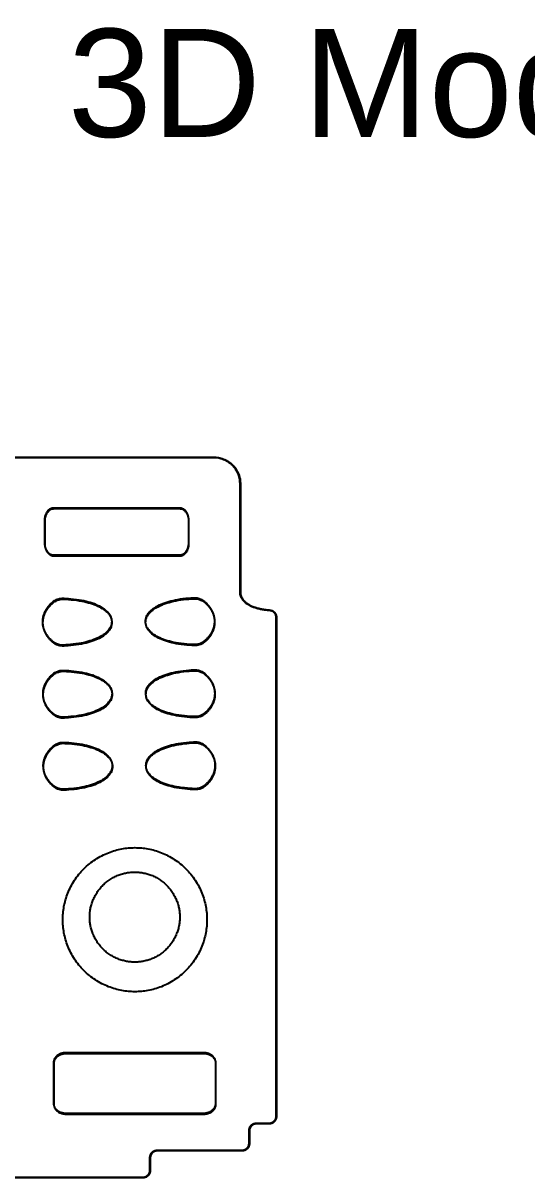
# Model space of a CAD drawing. Header units: inches. Extents: x -39 to 46.7, y -58 to 11.1.
# Drawn here: x 24.75 to 31.74, y -4.95 to 11.08 of the extents above; entities that cross this region are included whole.
import ezdxf

# ---------------------------------------------------------------- set-up
doc = ezdxf.new("R2010")
doc.units = ezdxf.units.IN
doc.header["$MEASUREMENT"] = 0
for name, color, linetype, true_color in [('Default', 18, 'Continuous', 0x000000), ('Layer 01', 1, 'Continuous', 0xff0000), ('Layer 02', 192, 'Continuous', 0x7d26cd), ('Layer 03', 5, 'Continuous', 0x0000ff)]:
    doc.layers.add(name, color=color, linetype=linetype, true_color=true_color)
doc.styles.add('Arial Regular', font='')
doc.styles.get('Arial Regular').set_extended_font_data('Arial')

msp = doc.modelspace()

# ---------------------------------------------------------------- linework, layer by layer
at = {"layer": 'Layer 01'}
for points in [[(14.393, 5.052, 6.998), (20.893, 5.052, 6.998), (27.393, 5.052, 6.998)], [(14.393, 5.052, 6.623), (20.893, 5.052, 6.623), (27.393, 5.052, 6.623)], [(27.393, 5.052, 6.998), (27.393, 5.052, 6.81), (27.393, 5.052, 6.623)], [(27.768, 4.676, 6.998), (27.768, 4.676, 6.81), (27.768, 4.676, 6.623)], [(27.768, 4.676, 6.998), (27.768, 3.927, 6.998), (27.768, 3.177, 6.998)], [(27.768, 4.676, 6.623), (27.768, 3.927, 6.623), (27.768, 3.177, 6.623)], [(26.93, 4.336, 6.998), (26.055, 4.336, 6.998), (25.18, 4.336, 6.998)], [(25.18, 4.336, 6.998), (25.18, 4.336, 6.81), (25.18, 4.336, 6.623)], [(26.93, 4.336, 6.623), (26.055, 4.336, 6.623), (25.18, 4.336, 6.623)], [(26.93, 4.336, 6.998), (26.93, 4.336, 6.81), (26.93, 4.336, 6.623)], [(25.055, 4.173, 6.998), (25.055, 4.173, 6.81), (25.055, 4.173, 6.623)], [(25.055, 4.173, 6.998), (25.055, 4.011, 6.998), (25.055, 3.848, 6.998)], [(25.055, 4.173, 6.623), (25.055, 4.011, 6.623), (25.055, 3.848, 6.623)], [(27.055, 3.848, 6.998), (27.055, 4.011, 6.998), (27.055, 4.173, 6.998)], [(27.055, 4.173, 6.998), (27.055, 4.173, 6.81), (27.055, 4.173, 6.623)], [(27.055, 3.848, 6.623), (27.055, 4.011, 6.623), (27.055, 4.173, 6.623)], [(25.055, 3.848, 6.998), (25.055, 3.848, 6.81), (25.055, 3.848, 6.623)], [(27.055, 3.848, 6.998), (27.055, 3.848, 6.81), (27.055, 3.848, 6.623)], [(25.18, 3.686, 6.998), (25.18, 3.686, 6.81), (25.18, 3.686, 6.623)], [(25.18, 3.686, 6.998), (26.055, 3.686, 6.998), (26.93, 3.686, 6.998)], [(25.18, 3.686, 6.623), (26.055, 3.686, 6.623), (26.93, 3.686, 6.623)], [(26.93, 3.686, 6.998), (26.93, 3.686, 6.81), (26.93, 3.686, 6.623)], [(27.768, 3.177, 6.998), (27.768, 3.177, 6.81), (27.768, 3.177, 6.623)], [(28.175, 2.93, 6.998), (28.175, 2.93, 6.81), (28.175, 2.93, 6.623)], [(28.267, 2.831, 6.998), (28.267, 2.831, 6.81), (28.267, 2.831, 6.623)], [(28.267, 2.831, 6.998), (28.267, -0.634, 6.998), (28.267, -4.098, 6.998)], [(28.267, 2.831, 6.623), (28.267, -0.634, 6.623), (28.267, -4.098, 6.623)], [(25.155, 2.496, 6.998), (25.155, 2.496, 6.81), (25.155, 2.496, 6.623)], [(27.289, 2.504, 6.998), (27.289, 2.504, 6.81), (27.289, 2.504, 6.623)], [(25.159, 1.496, 6.998), (25.159, 1.496, 6.81), (25.159, 1.496, 6.623)], [(27.293, 1.504, 6.998), (27.293, 1.504, 6.81), (27.293, 1.504, 6.623)], [(25.163, 0.496, 6.998), (25.163, 0.496, 6.81), (25.163, 0.496, 6.623)], [(27.296, 0.504, 6.998), (27.296, 0.504, 6.81), (27.296, 0.504, 6.623)], [(26.305, -0.364, 6.998), (26.305, -0.364, 6.81), (26.305, -0.364, 6.623)], [(25.18, -3.358, 6.998), (25.18, -3.358, 6.81), (25.18, -3.358, 6.623)], [(25.18, -3.358, 6.998), (25.18, -3.724, 6.998), (25.18, -3.928, 6.998)], [(25.18, -3.358, 6.623), (25.18, -3.724, 6.623), (25.18, -3.928, 6.623)], [(27.256, -3.224, 6.998), (26.305, -3.224, 6.998), (25.354, -3.224, 6.998)], [(25.354, -3.224, 6.998), (25.354, -3.224, 6.81), (25.354, -3.224, 6.623)], [(27.256, -3.224, 6.623), (26.305, -3.224, 6.623), (25.354, -3.224, 6.623)], [(27.256, -3.224, 6.998), (27.256, -3.224, 6.81), (27.256, -3.224, 6.623)], [(27.43, -3.928, 6.998), (27.43, -3.724, 6.998), (27.43, -3.358, 6.998)], [(27.43, -3.358, 6.998), (27.43, -3.358, 6.81), (27.43, -3.358, 6.623)], [(27.43, -3.928, 6.623), (27.43, -3.724, 6.623), (27.43, -3.358, 6.623)], [(25.18, -3.928, 6.998), (25.18, -3.928, 6.81), (25.18, -3.928, 6.623)], [(27.43, -3.928, 6.998), (27.43, -3.928, 6.81), (27.43, -3.928, 6.623)], [(25.354, -4.062, 6.998), (25.354, -4.062, 6.81), (25.354, -4.062, 6.623)], [(25.354, -4.062, 6.998), (26.305, -4.062, 6.998), (27.256, -4.062, 6.998)], [(25.354, -4.062, 6.623), (26.305, -4.062, 6.623), (27.256, -4.062, 6.623)], [(27.256, -4.062, 6.998), (27.256, -4.062, 6.81), (27.256, -4.062, 6.623)], [(28.267, -4.098, 6.998), (28.267, -4.098, 6.81), (28.267, -4.098, 6.623)], [(27.893, -4.298, 6.998), (27.893, -4.298, 6.81), (27.893, -4.298, 6.623)], [(27.893, -4.298, 6.998), (27.893, -4.385, 6.998), (27.893, -4.473, 6.998)], [(27.893, -4.298, 6.623), (27.893, -4.385, 6.623), (27.893, -4.473, 6.623)], [(27.993, -4.198, 6.998), (27.993, -4.198, 6.81), (27.993, -4.198, 6.623)], [(28.167, -4.198, 6.998), (28.167, -4.198, 6.81), (28.167, -4.198, 6.623)], [(27.893, -4.473, 6.998), (27.893, -4.473, 6.81), (27.893, -4.473, 6.623)], [(27.793, -4.573, 6.998), (27.205, -4.573, 6.998), (26.618, -4.573, 6.998)], [(26.618, -4.573, 6.998), (26.618, -4.573, 6.81), (26.618, -4.573, 6.623)], [(27.793, -4.573, 6.623), (27.205, -4.573, 6.623), (26.618, -4.573, 6.623)], [(27.793, -4.573, 6.998), (27.793, -4.573, 6.81), (27.793, -4.573, 6.623)], [(26.518, -4.673, 6.998), (26.518, -4.673, 6.81), (26.518, -4.673, 6.623)], [(26.518, -4.673, 6.998), (26.518, -4.76, 6.998), (26.518, -4.847, 6.998)], [(26.518, -4.673, 6.623), (26.518, -4.76, 6.623), (26.518, -4.847, 6.623)], [(26.418, -4.947, 6.998), (23.768, -4.948, 6.998), (21.118, -4.948, 6.998)], [(26.418, -4.947, 6.623), (23.768, -4.948, 6.623), (21.118, -4.948, 6.623)], [(26.418, -4.947, 6.998), (26.418, -4.947, 6.81), (26.418, -4.947, 6.623)], [(26.518, -4.847, 6.998), (26.518, -4.847, 6.81), (26.518, -4.847, 6.623)]]:
    msp.add_open_spline(points, degree=2, dxfattribs=at)
for points, weights in [([(27.393, 5.052, 6.998), (27.777, 5.052, 6.998), (27.768, 4.676, 6.998)], [0.888076728076, 0.627965138652, 0.888076604046]), ([(27.393, 5.052, 6.623), (27.777, 5.052, 6.623), (27.768, 4.676, 6.623)], [0.888076728076, 0.627965138652, 0.888076604046]), ([(25.18, 4.336, 6.998), (25.055, 4.336, 6.998), (25.055, 4.173, 6.998)], [1, 0.707106781187, 1]), ([(25.18, 4.336, 6.623), (25.055, 4.336, 6.623), (25.055, 4.173, 6.623)], [1, 0.707106781187, 1]), ([(27.055, 4.173, 6.998), (27.055, 4.336, 6.998), (26.93, 4.336, 6.998)], [1, 0.707106781187, 1]), ([(27.055, 4.173, 6.623), (27.055, 4.336, 6.623), (26.93, 4.336, 6.623)], [1, 0.707106781187, 1]), ([(25.055, 3.848, 6.998), (25.055, 3.686, 6.998), (25.18, 3.686, 6.998)], [1, 0.707106781187, 1]), ([(25.055, 3.848, 6.623), (25.055, 3.686, 6.623), (25.18, 3.686, 6.623)], [1, 0.707106781187, 1]), ([(26.93, 3.686, 6.998), (27.055, 3.686, 6.998), (27.055, 3.848, 6.998)], [1, 0.707106781187, 1]), ([(26.93, 3.686, 6.623), (27.055, 3.686, 6.623), (27.055, 3.848, 6.623)], [1, 0.707106781187, 1]), ([(27.768, 3.177, 6.998), (27.768, 2.961, 6.998), (28.175, 2.93, 6.998)], [0.888076604046, 0.743463127987, 0.855001934798]), ([(27.768, 3.177, 6.623), (27.768, 2.961, 6.623), (28.175, 2.93, 6.623)], [0.888076604046, 0.743463127987, 0.855001934798]), ([(28.175, 2.93, 6.998), (28.267, 2.923, 6.998), (28.267, 2.831, 6.998)], [0.855001934798, 0.626903426067, 0.855001934798]), ([(28.175, 2.93, 6.623), (28.267, 2.923, 6.623), (28.267, 2.831, 6.623)], [0.855001934798, 0.626903426067, 0.855001934798]), ([(25.354, -3.224, 6.998), (25.18, -3.224, 6.998), (25.18, -3.358, 6.998)], [1, 0.707106781187, 1]), ([(25.354, -3.224, 6.623), (25.18, -3.224, 6.623), (25.18, -3.358, 6.623)], [1, 0.707106781187, 1]), ([(27.43, -3.358, 6.998), (27.43, -3.224, 6.998), (27.256, -3.224, 6.998)], [1, 0.707106781187, 1]), ([(27.43, -3.358, 6.623), (27.43, -3.224, 6.623), (27.256, -3.224, 6.623)], [1, 0.707106781187, 1]), ([(25.18, -3.928, 6.998), (25.18, -4.062, 6.998), (25.354, -4.062, 6.998)], [1, 0.707106781187, 1]), ([(25.18, -3.928, 6.623), (25.18, -4.062, 6.623), (25.354, -4.062, 6.623)], [1, 0.707106781187, 1]), ([(27.256, -4.062, 6.998), (27.43, -4.062, 6.998), (27.43, -3.928, 6.998)], [1, 0.707106781187, 1]), ([(27.256, -4.062, 6.623), (27.43, -4.062, 6.623), (27.43, -3.928, 6.623)], [1, 0.707106781187, 1]), ([(28.267, -4.098, 6.998), (28.267, -4.198, 6.998), (28.167, -4.198, 6.998)], [0.855001934798, 0.604577666022, 0.855001934798]), ([(28.267, -4.098, 6.623), (28.267, -4.198, 6.623), (28.167, -4.198, 6.623)], [0.855001934798, 0.604577666022, 0.855001934798]), ([(28.167, -4.198, 6.998), (28.08, -4.198, 6.998), (27.993, -4.198, 6.998)], [0.855001881588, 0.855001881588, 1]), ([(28.167, -4.198, 6.623), (28.08, -4.198, 6.623), (27.993, -4.198, 6.623)], [0.855001881588, 0.855001881588, 1]), ([(26.618, -4.573, 6.998), (26.518, -4.573, 6.998), (26.518, -4.673, 6.998)], [1, 0.707106781186, 1]), ([(26.618, -4.573, 6.623), (26.518, -4.573, 6.623), (26.518, -4.673, 6.623)], [1, 0.707106781186, 1]), ([(26.518, -4.847, 6.998), (26.518, -4.947, 6.998), (26.418, -4.947, 6.998)], [1, 0.707155997279, 1]), ([(26.518, -4.847, 6.623), (26.518, -4.947, 6.623), (26.418, -4.947, 6.623)], [1, 0.707155997279, 1])]:
    msp.add_rational_spline(points, weights, degree=2, dxfattribs=at)
for points, weights, degree, knots in [([(25.155, 2.496, 6.998), (25.2, 2.453, 6.998), (25.253, 2.432, 6.998), (25.309, 2.434, 6.998), (26.214, 2.465, 6.998), (26.213, 3.057, 6.998), (25.308, 3.084, 6.998), (25.253, 3.085, 6.998), (25.201, 3.064, 6.998), (25.157, 3.022, 6.998), (24.983, 2.859, 6.998), (24.982, 2.66, 6.998), (25.155, 2.496, 6.998)], [0.938091223036, 0.904872723506, 0.904872723506, 0.938091223036, 0.938091223036, 0.938091223036, 0.938091223036, 0.905702328724, 0.905702328724, 0.938091223036, 0.826246476022, 0.825380864679, 0.935494389006], 3, [100.972809, 100.972809, 100.972809, 100.972809, 101.136505, 101.136505, 101.136505, 101.987884, 101.987884, 101.987884, 102.149505, 102.149505, 102.149505, 102.568189, 102.568189, 102.568189, 102.568189]), ([(25.155, 2.496, 6.623), (25.2, 2.453, 6.623), (25.253, 2.432, 6.623), (25.309, 2.434, 6.623), (26.214, 2.465, 6.623), (26.213, 3.057, 6.623), (25.308, 3.084, 6.623), (25.253, 3.085, 6.623), (25.201, 3.064, 6.623), (25.157, 3.022, 6.623), (24.983, 2.859, 6.623), (24.982, 2.66, 6.623), (25.155, 2.496, 6.623)], [0.938091223036, 0.904872723506, 0.904872723506, 0.938091223036, 0.938091223036, 0.938091223036, 0.938091223036, 0.905702328724, 0.905702328724, 0.938091223036, 0.826246476022, 0.825380864679, 0.935494389006], 3, [100.972809, 100.972809, 100.972809, 100.972809, 101.136505, 101.136505, 101.136505, 101.987884, 101.987884, 101.987884, 102.149505, 102.149505, 102.149505, 102.568189, 102.568189, 102.568189, 102.568189]), ([(27.289, 2.504, 6.998), (27.46, 2.669, 6.998), (27.458, 2.868, 6.998), (27.283, 3.031, 6.998), (27.238, 3.072, 6.998), (27.186, 3.093, 6.998), (27.131, 3.091, 6.998), (26.227, 3.057, 6.998), (26.23, 2.465, 6.998), (27.135, 2.441, 6.998), (27.191, 2.44, 6.998), (27.244, 2.461, 6.998), (27.289, 2.504, 6.998)], [0.935494389006, 0.825380864679, 0.826246476022, 0.938091223036, 0.905702328724, 0.905702328724, 0.938091223036, 0.938091223036, 0.938091223036, 0.938091223036, 0.904872723506, 0.904872723506, 0.938091223036], 3, [99.377428, 99.377428, 99.377428, 99.377428, 99.796113, 99.796113, 99.796113, 99.957734, 99.957734, 99.957734, 100.809112, 100.809112, 100.809112, 100.972809, 100.972809, 100.972809, 100.972809]), ([(27.289, 2.504, 6.623), (27.46, 2.669, 6.623), (27.458, 2.868, 6.623), (27.283, 3.031, 6.623), (27.238, 3.072, 6.623), (27.186, 3.093, 6.623), (27.131, 3.091, 6.623), (26.227, 3.057, 6.623), (26.23, 2.465, 6.623), (27.135, 2.441, 6.623), (27.191, 2.44, 6.623), (27.244, 2.461, 6.623), (27.289, 2.504, 6.623)], [0.935494389006, 0.825380864679, 0.826246476022, 0.938091223036, 0.905702328724, 0.905702328724, 0.938091223036, 0.938091223036, 0.938091223036, 0.938091223036, 0.904872723506, 0.904872723506, 0.938091223036], 3, [99.377428, 99.377428, 99.377428, 99.377428, 99.796113, 99.796113, 99.796113, 99.957734, 99.957734, 99.957734, 100.809112, 100.809112, 100.809112, 100.972809, 100.972809, 100.972809, 100.972809]), ([(25.159, 1.496, 6.998), (25.204, 1.453, 6.998), (25.257, 1.432, 6.998), (25.313, 1.434, 6.998), (26.218, 1.465, 6.998), (26.217, 2.057, 6.998), (25.312, 2.084, 6.998), (25.257, 2.085, 6.998), (25.205, 2.064, 6.998), (25.16, 2.022, 6.998), (24.987, 1.859, 6.998), (24.986, 1.66, 6.998), (25.159, 1.496, 6.998)], [0.938091223036, 0.904872723506, 0.904872723506, 0.938091223036, 0.938091223036, 0.938091223036, 0.938091223036, 0.905702328724, 0.905702328724, 0.938091223036, 0.826246476022, 0.825380864679, 0.935494389006], 3, [97.782048, 97.782048, 97.782048, 97.782048, 97.945745, 97.945745, 97.945745, 98.797123, 98.797123, 98.797123, 98.958744, 98.958744, 98.958744, 99.377428, 99.377428, 99.377428, 99.377428]), ([(25.159, 1.496, 6.623), (25.204, 1.453, 6.623), (25.257, 1.432, 6.623), (25.313, 1.434, 6.623), (26.218, 1.465, 6.623), (26.217, 2.057, 6.623), (25.312, 2.084, 6.623), (25.257, 2.085, 6.623), (25.205, 2.064, 6.623), (25.16, 2.022, 6.623), (24.987, 1.859, 6.623), (24.986, 1.66, 6.623), (25.159, 1.496, 6.623)], [0.938091223036, 0.904872723506, 0.904872723506, 0.938091223036, 0.938091223036, 0.938091223036, 0.938091223036, 0.905702328724, 0.905702328724, 0.938091223036, 0.826246476022, 0.825380864679, 0.935494389006], 3, [97.782048, 97.782048, 97.782048, 97.782048, 97.945745, 97.945745, 97.945745, 98.797123, 98.797123, 98.797123, 98.958744, 98.958744, 98.958744, 99.377428, 99.377428, 99.377428, 99.377428]), ([(27.293, 1.504, 6.998), (27.464, 1.669, 6.998), (27.462, 1.868, 6.998), (27.287, 2.031, 6.998), (27.242, 2.072, 6.998), (27.19, 2.093, 6.998), (27.135, 2.091, 6.998), (26.231, 2.057, 6.998), (26.233, 1.465, 6.998), (27.139, 1.441, 6.998), (27.195, 1.44, 6.998), (27.248, 1.461, 6.998), (27.293, 1.504, 6.998)], [0.935494389006, 0.825380864679, 0.826246476022, 0.938091223036, 0.905702328724, 0.905702328724, 0.938091223036, 0.938091223036, 0.938091223036, 0.938091223036, 0.904872723506, 0.904872723506, 0.938091223036], 3, [96.186668, 96.186668, 96.186668, 96.186668, 96.605352, 96.605352, 96.605352, 96.766973, 96.766973, 96.766973, 97.618351, 97.618351, 97.618351, 97.782048, 97.782048, 97.782048, 97.782048]), ([(27.293, 1.504, 6.623), (27.464, 1.669, 6.623), (27.462, 1.868, 6.623), (27.287, 2.031, 6.623), (27.242, 2.072, 6.623), (27.19, 2.093, 6.623), (27.135, 2.091, 6.623), (26.231, 2.057, 6.623), (26.233, 1.465, 6.623), (27.139, 1.441, 6.623), (27.195, 1.44, 6.623), (27.248, 1.461, 6.623), (27.293, 1.504, 6.623)], [0.935494389006, 0.825380864679, 0.826246476022, 0.938091223036, 0.905702328724, 0.905702328724, 0.938091223036, 0.938091223036, 0.938091223036, 0.938091223036, 0.904872723506, 0.904872723506, 0.938091223036], 3, [96.186668, 96.186668, 96.186668, 96.186668, 96.605352, 96.605352, 96.605352, 96.766973, 96.766973, 96.766973, 97.618351, 97.618351, 97.618351, 97.782048, 97.782048, 97.782048, 97.782048]), ([(25.163, 0.496, 6.998), (25.208, 0.453, 6.998), (25.261, 0.432, 6.998), (25.317, 0.434, 6.998), (26.222, 0.465, 6.998), (26.22, 1.057, 6.998), (25.316, 1.084, 6.998), (25.261, 1.085, 6.998), (25.209, 1.064, 6.998), (25.164, 1.022, 6.998), (24.991, 0.859, 6.998), (24.99, 0.66, 6.998), (25.163, 0.496, 6.998)], [0.938091223036, 0.904872723506, 0.904872723506, 0.938091223036, 0.938091223036, 0.938091223036, 0.938091223036, 0.905702328724, 0.905702328724, 0.938091223036, 0.826246476022, 0.825380864679, 0.935494389006], 3, [94.591287, 94.591287, 94.591287, 94.591287, 94.754984, 94.754984, 94.754984, 95.606362, 95.606362, 95.606362, 95.767983, 95.767983, 95.767983, 96.186668, 96.186668, 96.186668, 96.186668]), ([(25.163, 0.496, 6.623), (25.208, 0.453, 6.623), (25.261, 0.432, 6.623), (25.317, 0.434, 6.623), (26.222, 0.465, 6.623), (26.22, 1.057, 6.623), (25.316, 1.084, 6.623), (25.261, 1.085, 6.623), (25.209, 1.064, 6.623), (25.164, 1.022, 6.623), (24.991, 0.859, 6.623), (24.99, 0.66, 6.623), (25.163, 0.496, 6.623)], [0.938091223036, 0.904872723506, 0.904872723506, 0.938091223036, 0.938091223036, 0.938091223036, 0.938091223036, 0.905702328724, 0.905702328724, 0.938091223036, 0.826246476022, 0.825380864679, 0.935494389006], 3, [94.591287, 94.591287, 94.591287, 94.591287, 94.754984, 94.754984, 94.754984, 95.606362, 95.606362, 95.606362, 95.767983, 95.767983, 95.767983, 96.186668, 96.186668, 96.186668, 96.186668]), ([(27.296, 0.504, 6.998), (27.468, 0.669, 6.998), (27.466, 0.868, 6.998), (27.291, 1.031, 6.998), (27.246, 1.072, 6.998), (27.194, 1.093, 6.998), (27.139, 1.091, 6.998), (26.234, 1.057, 6.998), (26.237, 0.465, 6.998), (27.143, 0.441, 6.998), (27.199, 0.44, 6.998), (27.252, 0.461, 6.998), (27.296, 0.504, 6.998)], [0.935494389006, 0.825380864679, 0.826246476022, 0.938091223036, 0.905702328724, 0.905702328724, 0.938091223036, 0.938091223036, 0.938091223036, 0.938091223036, 0.904872723506, 0.904872723506, 0.938091223036], 3, [92.995907, 92.995907, 92.995907, 92.995907, 93.414591, 93.414591, 93.414591, 93.576213, 93.576213, 93.576213, 94.427591, 94.427591, 94.427591, 94.591287, 94.591287, 94.591287, 94.591287]), ([(27.296, 0.504, 6.623), (27.468, 0.669, 6.623), (27.466, 0.868, 6.623), (27.291, 1.031, 6.623), (27.246, 1.072, 6.623), (27.194, 1.093, 6.623), (27.139, 1.091, 6.623), (26.234, 1.057, 6.623), (26.237, 0.465, 6.623), (27.143, 0.441, 6.623), (27.199, 0.44, 6.623), (27.252, 0.461, 6.623), (27.296, 0.504, 6.623)], [0.935494389006, 0.825380864679, 0.826246476022, 0.938091223036, 0.905702328724, 0.905702328724, 0.938091223036, 0.938091223036, 0.938091223036, 0.938091223036, 0.904872723506, 0.904872723506, 0.938091223036], 3, [92.995907, 92.995907, 92.995907, 92.995907, 93.414591, 93.414591, 93.414591, 93.576213, 93.576213, 93.576213, 94.427591, 94.427591, 94.427591, 94.591287, 94.591287, 94.591287, 94.591287]), ([(26.305, -0.364, 6.998), (25.305, -0.364, 6.998), (25.305, -1.364, 6.998), (25.305, -2.364, 6.998), (26.305, -2.364, 6.998), (27.305, -2.364, 6.998), (27.305, -1.364, 6.998), (27.305, -0.364, 6.998), (26.305, -0.364, 6.998)], [1, 0.707106781187, 1, 0.707106781187, 1, 0.707106781187, 1, 0.707106781187, 1], 2, [150.446994, 150.446994, 150.446994, 152.803189, 152.803189, 155.159383, 155.159383, 157.515578, 157.515578, 159.871772, 159.871772, 159.871772]), ([(26.305, -0.364, 6.623), (25.305, -0.364, 6.623), (25.305, -1.364, 6.623), (25.305, -2.364, 6.623), (26.305, -2.364, 6.623), (27.305, -2.364, 6.623), (27.305, -1.364, 6.623), (27.305, -0.364, 6.623), (26.305, -0.364, 6.623)], [1, 0.707106781187, 1, 0.707106781187, 1, 0.707106781187, 1, 0.707106781187, 1], 2, [150.446994, 150.446994, 150.446994, 152.803189, 152.803189, 155.159383, 155.159383, 157.515578, 157.515578, 159.871772, 159.871772, 159.871772]), ([(27.993, -4.198, 6.998), (27.951, -4.198, 6.998), (27.922, -4.227, 6.998), (27.893, -4.257, 6.998), (27.893, -4.298, 6.998)], [1, 0.923735052355, 1, 0.923735052355, 1], 2, [46.7499257, 46.7499257, 46.7499257, 46.828541, 46.828541, 46.9071563, 46.9071563, 46.9071563]), ([(27.993, -4.198, 6.623), (27.951, -4.198, 6.623), (27.922, -4.227, 6.623), (27.893, -4.257, 6.623), (27.893, -4.298, 6.623)], [1, 0.923735052355, 1, 0.923735052355, 1], 2, [46.7499257, 46.7499257, 46.7499257, 46.828541, 46.828541, 46.9071563, 46.9071563, 46.9071563]), ([(27.893, -4.473, 6.998), (27.893, -4.514, 6.998), (27.864, -4.544, 6.998), (27.834, -4.573, 6.998), (27.793, -4.573, 6.998)], [1, 0.923735052355, 1, 0.923735052355, 1], 2, [47.0236217, 47.0236217, 47.0236217, 47.102237, 47.102237, 47.1808523, 47.1808523, 47.1808523]), ([(27.893, -4.473, 6.623), (27.893, -4.514, 6.623), (27.864, -4.544, 6.623), (27.834, -4.573, 6.623), (27.793, -4.573, 6.623)], [1, 0.923735052355, 1, 0.923735052355, 1], 2, [47.0236217, 47.0236217, 47.0236217, 47.102237, 47.102237, 47.1808523, 47.1808523, 47.1808523])]:
    msp.add_rational_spline(points, weights, degree=degree, knots=knots, dxfattribs=at)
at = {"layer": 'Layer 02'}
for points in [[(14.384, 5.056, 3.744), (20.884, 5.056, 3.744), (27.384, 5.056, 3.744)], [(14.384, 5.056, 3.369), (20.884, 5.056, 3.369), (27.384, 5.056, 3.369)], [(27.384, 5.056, 3.744), (27.384, 5.056, 3.556), (27.384, 5.056, 3.369)], [(27.759, 4.68, 3.744), (27.759, 4.68, 3.556), (27.759, 4.68, 3.369)], [(27.759, 4.68, 3.744), (27.759, 3.931, 3.744), (27.759, 3.181, 3.744)], [(27.759, 4.68, 3.369), (27.759, 3.931, 3.369), (27.759, 3.181, 3.369)], [(26.927, 4.349, 3.744), (26.052, 4.349, 3.744), (25.177, 4.349, 3.744)], [(25.177, 4.349, 3.744), (25.177, 4.349, 3.556), (25.177, 4.349, 3.369)], [(26.927, 4.349, 3.369), (26.052, 4.349, 3.369), (25.177, 4.349, 3.369)], [(26.927, 4.349, 3.744), (26.927, 4.349, 3.556), (26.927, 4.349, 3.369)], [(25.052, 4.186, 3.744), (25.052, 4.186, 3.556), (25.052, 4.186, 3.369)], [(25.052, 4.186, 3.744), (25.052, 4.024, 3.744), (25.052, 3.861, 3.744)], [(25.052, 4.186, 3.369), (25.052, 4.024, 3.369), (25.052, 3.861, 3.369)], [(27.052, 3.861, 3.744), (27.052, 4.024, 3.744), (27.052, 4.186, 3.744)], [(27.052, 4.186, 3.744), (27.052, 4.186, 3.556), (27.052, 4.186, 3.369)], [(27.052, 3.861, 3.369), (27.052, 4.024, 3.369), (27.052, 4.186, 3.369)], [(25.052, 3.861, 3.744), (25.052, 3.861, 3.556), (25.052, 3.861, 3.369)], [(27.052, 3.861, 3.744), (27.052, 3.861, 3.556), (27.052, 3.861, 3.369)], [(25.177, 3.699, 3.744), (25.177, 3.699, 3.556), (25.177, 3.699, 3.369)], [(25.177, 3.699, 3.744), (26.052, 3.699, 3.744), (26.927, 3.699, 3.744)], [(25.177, 3.699, 3.369), (26.052, 3.699, 3.369), (26.927, 3.699, 3.369)], [(26.927, 3.699, 3.744), (26.927, 3.699, 3.556), (26.927, 3.699, 3.369)], [(27.759, 3.181, 3.744), (27.759, 3.181, 3.556), (27.759, 3.181, 3.369)], [(28.166, 2.935, 3.744), (28.166, 2.935, 3.556), (28.166, 2.935, 3.369)], [(28.259, 2.835, 3.744), (28.259, 2.835, 3.556), (28.259, 2.835, 3.369)], [(28.259, 2.835, 3.744), (28.259, -0.629, 3.744), (28.259, -4.094, 3.744)], [(28.259, 2.835, 3.369), (28.259, -0.629, 3.369), (28.259, -4.094, 3.369)], [(25.152, 2.509, 3.744), (25.152, 2.509, 3.556), (25.152, 2.509, 3.369)], [(27.285, 2.517, 3.744), (27.285, 2.517, 3.556), (27.285, 2.517, 3.369)], [(25.156, 1.509, 3.744), (25.156, 1.509, 3.556), (25.156, 1.509, 3.369)], [(27.289, 1.517, 3.744), (27.289, 1.517, 3.556), (27.289, 1.517, 3.369)], [(25.16, 0.509, 3.744), (25.16, 0.509, 3.556), (25.16, 0.509, 3.369)], [(27.293, 0.517, 3.744), (27.293, 0.517, 3.556), (27.293, 0.517, 3.369)], [(26.303, -0.703, 3.744), (26.303, -0.703, 3.556), (26.303, -0.703, 3.369)], [(25.177, -3.345, 3.744), (25.177, -3.345, 3.556), (25.177, -3.345, 3.369)], [(25.177, -3.345, 3.744), (25.177, -3.711, 3.744), (25.177, -3.915, 3.744)], [(25.177, -3.345, 3.369), (25.177, -3.711, 3.369), (25.177, -3.915, 3.369)], [(27.253, -3.211, 3.744), (26.302, -3.211, 3.744), (25.351, -3.211, 3.744)], [(25.351, -3.211, 3.744), (25.351, -3.211, 3.556), (25.351, -3.211, 3.369)], [(27.253, -3.211, 3.369), (26.302, -3.211, 3.369), (25.351, -3.211, 3.369)], [(27.253, -3.211, 3.744), (27.253, -3.211, 3.556), (27.253, -3.211, 3.369)], [(27.427, -3.915, 3.744), (27.427, -3.711, 3.744), (27.427, -3.345, 3.744)], [(27.427, -3.345, 3.744), (27.427, -3.345, 3.556), (27.427, -3.345, 3.369)], [(27.427, -3.915, 3.369), (27.427, -3.711, 3.369), (27.427, -3.345, 3.369)], [(25.177, -3.915, 3.744), (25.177, -3.915, 3.556), (25.177, -3.915, 3.369)], [(27.427, -3.915, 3.744), (27.427, -3.915, 3.556), (27.427, -3.915, 3.369)], [(25.351, -4.049, 3.744), (25.351, -4.049, 3.556), (25.351, -4.049, 3.369)], [(25.351, -4.049, 3.744), (26.302, -4.049, 3.744), (27.253, -4.049, 3.744)], [(25.351, -4.049, 3.369), (26.302, -4.049, 3.369), (27.253, -4.049, 3.369)], [(27.253, -4.049, 3.744), (27.253, -4.049, 3.556), (27.253, -4.049, 3.369)], [(28.259, -4.094, 3.744), (28.259, -4.094, 3.556), (28.259, -4.094, 3.369)], [(27.884, -4.294, 3.744), (27.884, -4.294, 3.556), (27.884, -4.294, 3.369)], [(27.884, -4.294, 3.744), (27.884, -4.381, 3.744), (27.884, -4.468, 3.744)], [(27.884, -4.294, 3.369), (27.884, -4.381, 3.369), (27.884, -4.468, 3.369)], [(27.984, -4.194, 3.744), (27.984, -4.194, 3.556), (27.984, -4.194, 3.369)], [(28.159, -4.194, 3.744), (28.159, -4.194, 3.556), (28.159, -4.194, 3.369)], [(27.884, -4.468, 3.744), (27.884, -4.468, 3.556), (27.884, -4.468, 3.369)], [(27.784, -4.569, 3.744), (27.197, -4.569, 3.744), (26.609, -4.569, 3.744)], [(26.609, -4.569, 3.744), (26.609, -4.569, 3.556), (26.609, -4.569, 3.369)], [(27.784, -4.569, 3.369), (27.197, -4.569, 3.369), (26.609, -4.569, 3.369)], [(27.784, -4.569, 3.744), (27.784, -4.569, 3.556), (27.784, -4.569, 3.369)], [(26.509, -4.669, 3.744), (26.509, -4.669, 3.556), (26.509, -4.669, 3.369)], [(26.509, -4.669, 3.744), (26.509, -4.756, 3.744), (26.509, -4.843, 3.744)], [(26.509, -4.669, 3.369), (26.509, -4.756, 3.369), (26.509, -4.843, 3.369)], [(26.409, -4.943, 3.744), (23.759, -4.943, 3.744), (21.109, -4.944, 3.744)], [(26.409, -4.943, 3.369), (23.759, -4.943, 3.369), (21.109, -4.944, 3.369)], [(26.409, -4.943, 3.744), (26.409, -4.943, 3.556), (26.409, -4.943, 3.369)], [(26.509, -4.843, 3.744), (26.509, -4.843, 3.556), (26.509, -4.843, 3.369)]]:
    msp.add_open_spline(points, degree=2, dxfattribs=at)
for points, weights in [([(27.384, 5.056, 3.744), (27.768, 5.056, 3.744), (27.759, 4.68, 3.744)], [0.888076672808, 0.627965099572, 0.888076548777]), ([(27.384, 5.056, 3.369), (27.768, 5.056, 3.369), (27.759, 4.68, 3.369)], [0.888076672808, 0.627965099572, 0.888076548777]), ([(25.177, 4.349, 3.744), (25.052, 4.349, 3.744), (25.052, 4.186, 3.744)], [1, 0.707106781187, 1]), ([(25.177, 4.349, 3.369), (25.052, 4.349, 3.369), (25.052, 4.186, 3.369)], [1, 0.707106781187, 1]), ([(27.052, 4.186, 3.744), (27.052, 4.349, 3.744), (26.927, 4.349, 3.744)], [1, 0.707106781187, 1]), ([(27.052, 4.186, 3.369), (27.052, 4.349, 3.369), (26.927, 4.349, 3.369)], [1, 0.707106781187, 1]), ([(25.052, 3.861, 3.744), (25.052, 3.699, 3.744), (25.177, 3.699, 3.744)], [1, 0.707106781187, 1]), ([(25.052, 3.861, 3.369), (25.052, 3.699, 3.369), (25.177, 3.699, 3.369)], [1, 0.707106781187, 1]), ([(26.927, 3.699, 3.744), (27.052, 3.699, 3.744), (27.052, 3.861, 3.744)], [1, 0.707106781187, 1]), ([(26.927, 3.699, 3.369), (27.052, 3.699, 3.369), (27.052, 3.861, 3.369)], [1, 0.707106781187, 1]), ([(27.759, 3.181, 3.744), (27.759, 2.965, 3.744), (28.166, 2.935, 3.744)], [0.888076548777, 0.743463081718, 0.855001881588]), ([(27.759, 3.181, 3.369), (27.759, 2.965, 3.369), (28.166, 2.935, 3.369)], [0.888076548777, 0.743463081718, 0.855001881588]), ([(28.166, 2.935, 3.744), (28.259, 2.928, 3.744), (28.259, 2.835, 3.744)], [0.855001881588, 0.626903387053, 0.855001881588]), ([(28.166, 2.935, 3.369), (28.259, 2.928, 3.369), (28.259, 2.835, 3.369)], [0.855001881588, 0.626903387053, 0.855001881588]), ([(25.351, -3.211, 3.744), (25.177, -3.211, 3.744), (25.177, -3.345, 3.744)], [1, 0.707106781187, 1]), ([(25.351, -3.211, 3.369), (25.177, -3.211, 3.369), (25.177, -3.345, 3.369)], [1, 0.707106781187, 1]), ([(27.427, -3.345, 3.744), (27.427, -3.211, 3.744), (27.253, -3.211, 3.744)], [1, 0.707106781187, 1]), ([(27.427, -3.345, 3.369), (27.427, -3.211, 3.369), (27.253, -3.211, 3.369)], [1, 0.707106781187, 1]), ([(25.177, -3.915, 3.744), (25.177, -4.049, 3.744), (25.351, -4.049, 3.744)], [1, 0.707106781187, 1]), ([(25.177, -3.915, 3.369), (25.177, -4.049, 3.369), (25.351, -4.049, 3.369)], [1, 0.707106781187, 1]), ([(27.253, -4.049, 3.744), (27.427, -4.049, 3.744), (27.427, -3.915, 3.744)], [1, 0.707106781187, 1]), ([(27.253, -4.049, 3.369), (27.427, -4.049, 3.369), (27.427, -3.915, 3.369)], [1, 0.707106781187, 1]), ([(28.259, -4.094, 3.744), (28.259, -4.194, 3.744), (28.159, -4.194, 3.744)], [0.855001881588, 0.604577628396, 0.855001881588]), ([(28.259, -4.094, 3.369), (28.259, -4.194, 3.369), (28.159, -4.194, 3.369)], [0.855001881588, 0.604577628396, 0.855001881588]), ([(28.159, -4.194, 3.744), (28.071, -4.194, 3.744), (27.984, -4.194, 3.744)], [0.855001881588, 0.855001881588, 1]), ([(28.159, -4.194, 3.369), (28.071, -4.194, 3.369), (27.984, -4.194, 3.369)], [0.855001881588, 0.855001881588, 1]), ([(26.609, -4.569, 3.744), (26.509, -4.569, 3.744), (26.509, -4.669, 3.744)], [1, 0.707106781187, 1]), ([(26.609, -4.569, 3.369), (26.509, -4.569, 3.369), (26.509, -4.669, 3.369)], [1, 0.707106781187, 1]), ([(26.509, -4.843, 3.744), (26.509, -4.943, 3.744), (26.409, -4.943, 3.744)], [1, 0.707155997279, 1]), ([(26.509, -4.843, 3.369), (26.509, -4.943, 3.369), (26.409, -4.943, 3.369)], [1, 0.707155997279, 1])]:
    msp.add_rational_spline(points, weights, degree=2, dxfattribs=at)
for points, weights, degree, knots in [([(25.152, 2.509, 3.744), (25.197, 2.466, 3.744), (25.25, 2.445, 3.744), (25.305, 2.447, 3.744), (26.211, 2.478, 3.744), (26.209, 3.07, 3.744), (25.305, 3.097, 3.744), (25.25, 3.098, 3.744), (25.198, 3.077, 3.744), (25.153, 3.035, 3.744), (24.98, 2.871, 3.744), (24.979, 2.672, 3.744), (25.152, 2.509, 3.744)], [0.938091223036, 0.904872723506, 0.904872723506, 0.938091223036, 0.938091223036, 0.938091223036, 0.938091223036, 0.905702328724, 0.905702328724, 0.938091223036, 0.826246476022, 0.825380864679, 0.935494389006], 3, [226.147335, 226.147335, 226.147335, 226.147335, 226.311031, 226.311031, 226.311031, 227.162409, 227.162409, 227.162409, 227.324031, 227.324031, 227.324031, 227.742715, 227.742715, 227.742715, 227.742715]), ([(25.152, 2.509, 3.369), (25.197, 2.466, 3.369), (25.25, 2.445, 3.369), (25.305, 2.447, 3.369), (26.211, 2.478, 3.369), (26.209, 3.07, 3.369), (25.305, 3.097, 3.369), (25.25, 3.098, 3.369), (25.198, 3.077, 3.369), (25.153, 3.035, 3.369), (24.98, 2.871, 3.369), (24.979, 2.672, 3.369), (25.152, 2.509, 3.369)], [0.938091223036, 0.904872723506, 0.904872723506, 0.938091223036, 0.938091223036, 0.938091223036, 0.938091223036, 0.905702328724, 0.905702328724, 0.938091223036, 0.826246476022, 0.825380864679, 0.935494389006], 3, [226.147335, 226.147335, 226.147335, 226.147335, 226.311031, 226.311031, 226.311031, 227.162409, 227.162409, 227.162409, 227.324031, 227.324031, 227.324031, 227.742715, 227.742715, 227.742715, 227.742715]), ([(27.285, 2.517, 3.744), (27.457, 2.682, 3.744), (27.455, 2.881, 3.744), (27.28, 3.043, 3.744), (27.235, 3.085, 3.744), (27.182, 3.106, 3.744), (27.128, 3.104, 3.744), (26.223, 3.07, 3.744), (26.226, 2.478, 3.744), (27.132, 2.454, 3.744), (27.188, 2.452, 3.744), (27.241, 2.474, 3.744), (27.285, 2.517, 3.744)], [0.935494389006, 0.825380864679, 0.826246476022, 0.938091223036, 0.905702328724, 0.905702328724, 0.938091223036, 0.938091223036, 0.938091223036, 0.938091223036, 0.904872723506, 0.904872723506, 0.938091223036], 3, [224.551954, 224.551954, 224.551954, 224.551954, 224.970639, 224.970639, 224.970639, 225.13226, 225.13226, 225.13226, 225.983638, 225.983638, 225.983638, 226.147335, 226.147335, 226.147335, 226.147335]), ([(27.285, 2.517, 3.369), (27.457, 2.682, 3.369), (27.455, 2.881, 3.369), (27.28, 3.043, 3.369), (27.235, 3.085, 3.369), (27.182, 3.106, 3.369), (27.128, 3.104, 3.369), (26.223, 3.07, 3.369), (26.226, 2.478, 3.369), (27.132, 2.454, 3.369), (27.188, 2.452, 3.369), (27.241, 2.474, 3.369), (27.285, 2.517, 3.369)], [0.935494389006, 0.825380864679, 0.826246476022, 0.938091223036, 0.905702328724, 0.905702328724, 0.938091223036, 0.938091223036, 0.938091223036, 0.938091223036, 0.904872723506, 0.904872723506, 0.938091223036], 3, [224.551954, 224.551954, 224.551954, 224.551954, 224.970639, 224.970639, 224.970639, 225.13226, 225.13226, 225.13226, 225.983638, 225.983638, 225.983638, 226.147335, 226.147335, 226.147335, 226.147335]), ([(25.156, 1.509, 3.744), (25.201, 1.466, 3.744), (25.254, 1.445, 3.744), (25.309, 1.447, 3.744), (26.215, 1.478, 3.744), (26.213, 2.07, 3.744), (25.309, 2.097, 3.744), (25.254, 2.098, 3.744), (25.202, 2.077, 3.744), (25.157, 2.035, 3.744), (24.984, 1.871, 3.744), (24.983, 1.672, 3.744), (25.156, 1.509, 3.744)], [0.938091223036, 0.904872723506, 0.904872723506, 0.938091223036, 0.938091223036, 0.938091223036, 0.938091223036, 0.905702328724, 0.905702328724, 0.938091223036, 0.826246476022, 0.825380864679, 0.935494389006], 3, [222.956574, 222.956574, 222.956574, 222.956574, 223.12027, 223.12027, 223.12027, 223.971649, 223.971649, 223.971649, 224.13327, 224.13327, 224.13327, 224.551954, 224.551954, 224.551954, 224.551954]), ([(25.156, 1.509, 3.369), (25.201, 1.466, 3.369), (25.254, 1.445, 3.369), (25.309, 1.447, 3.369), (26.215, 1.478, 3.369), (26.213, 2.07, 3.369), (25.309, 2.097, 3.369), (25.254, 2.098, 3.369), (25.202, 2.077, 3.369), (25.157, 2.035, 3.369), (24.984, 1.871, 3.369), (24.983, 1.672, 3.369), (25.156, 1.509, 3.369)], [0.938091223036, 0.904872723506, 0.904872723506, 0.938091223036, 0.938091223036, 0.938091223036, 0.938091223036, 0.905702328724, 0.905702328724, 0.938091223036, 0.826246476022, 0.825380864679, 0.935494389006], 3, [222.956574, 222.956574, 222.956574, 222.956574, 223.12027, 223.12027, 223.12027, 223.971649, 223.971649, 223.971649, 224.13327, 224.13327, 224.13327, 224.551954, 224.551954, 224.551954, 224.551954]), ([(27.289, 1.517, 3.744), (27.461, 1.682, 3.744), (27.458, 1.881, 3.744), (27.284, 2.043, 3.744), (27.239, 2.085, 3.744), (27.186, 2.106, 3.744), (27.132, 2.104, 3.744), (26.227, 2.07, 3.744), (26.23, 1.478, 3.744), (27.136, 1.454, 3.744), (27.192, 1.452, 3.744), (27.245, 1.474, 3.744), (27.289, 1.517, 3.744)], [0.935494389006, 0.825380864679, 0.826246476022, 0.938091223036, 0.905702328724, 0.905702328724, 0.938091223036, 0.938091223036, 0.938091223036, 0.938091223036, 0.904872723506, 0.904872723506, 0.938091223036], 3, [221.361194, 221.361194, 221.361194, 221.361194, 221.779878, 221.779878, 221.779878, 221.941499, 221.941499, 221.941499, 222.792877, 222.792877, 222.792877, 222.956574, 222.956574, 222.956574, 222.956574]), ([(27.289, 1.517, 3.369), (27.461, 1.682, 3.369), (27.458, 1.881, 3.369), (27.284, 2.043, 3.369), (27.239, 2.085, 3.369), (27.186, 2.106, 3.369), (27.132, 2.104, 3.369), (26.227, 2.07, 3.369), (26.23, 1.478, 3.369), (27.136, 1.454, 3.369), (27.192, 1.452, 3.369), (27.245, 1.474, 3.369), (27.289, 1.517, 3.369)], [0.935494389006, 0.825380864679, 0.826246476022, 0.938091223036, 0.905702328724, 0.905702328724, 0.938091223036, 0.938091223036, 0.938091223036, 0.938091223036, 0.904872723506, 0.904872723506, 0.938091223036], 3, [221.361194, 221.361194, 221.361194, 221.361194, 221.779878, 221.779878, 221.779878, 221.941499, 221.941499, 221.941499, 222.792877, 222.792877, 222.792877, 222.956574, 222.956574, 222.956574, 222.956574]), ([(25.16, 0.509, 3.744), (25.205, 0.466, 3.744), (25.258, 0.445, 3.744), (25.313, 0.447, 3.744), (26.219, 0.478, 3.744), (26.217, 1.07, 3.744), (25.313, 1.097, 3.744), (25.258, 1.098, 3.744), (25.206, 1.077, 3.744), (25.161, 1.035, 3.744), (24.988, 0.871, 3.744), (24.987, 0.672, 3.744), (25.16, 0.509, 3.744)], [0.938091223036, 0.904872723506, 0.904872723506, 0.938091223036, 0.938091223036, 0.938091223036, 0.938091223036, 0.905702328724, 0.905702328724, 0.938091223036, 0.826246476022, 0.825380864679, 0.935494389006], 3, [219.765813, 219.765813, 219.765813, 219.765813, 219.92951, 219.92951, 219.92951, 220.780888, 220.780888, 220.780888, 220.942509, 220.942509, 220.942509, 221.361194, 221.361194, 221.361194, 221.361194]), ([(25.16, 0.509, 3.369), (25.205, 0.466, 3.369), (25.258, 0.445, 3.369), (25.313, 0.447, 3.369), (26.219, 0.478, 3.369), (26.217, 1.07, 3.369), (25.313, 1.097, 3.369), (25.258, 1.098, 3.369), (25.206, 1.077, 3.369), (25.161, 1.035, 3.369), (24.988, 0.871, 3.369), (24.987, 0.672, 3.369), (25.16, 0.509, 3.369)], [0.938091223036, 0.904872723506, 0.904872723506, 0.938091223036, 0.938091223036, 0.938091223036, 0.938091223036, 0.905702328724, 0.905702328724, 0.938091223036, 0.826246476022, 0.825380864679, 0.935494389006], 3, [219.765813, 219.765813, 219.765813, 219.765813, 219.92951, 219.92951, 219.92951, 220.780888, 220.780888, 220.780888, 220.942509, 220.942509, 220.942509, 221.361194, 221.361194, 221.361194, 221.361194]), ([(27.293, 0.517, 3.744), (27.465, 0.682, 3.744), (27.462, 0.881, 3.744), (27.288, 1.043, 3.744), (27.243, 1.085, 3.744), (27.19, 1.106, 3.744), (27.136, 1.104, 3.744), (26.231, 1.07, 3.744), (26.234, 0.478, 3.744), (27.14, 0.454, 3.744), (27.196, 0.452, 3.744), (27.248, 0.474, 3.744), (27.293, 0.517, 3.744)], [0.935494389006, 0.825380864679, 0.826246476022, 0.938091223036, 0.905702328724, 0.905702328724, 0.938091223036, 0.938091223036, 0.938091223036, 0.938091223036, 0.904872723506, 0.904872723506, 0.938091223036], 3, [218.170433, 218.170433, 218.170433, 218.170433, 218.589117, 218.589117, 218.589117, 218.750738, 218.750738, 218.750738, 219.602117, 219.602117, 219.602117, 219.765813, 219.765813, 219.765813, 219.765813]), ([(27.293, 0.517, 3.369), (27.465, 0.682, 3.369), (27.462, 0.881, 3.369), (27.288, 1.043, 3.369), (27.243, 1.085, 3.369), (27.19, 1.106, 3.369), (27.136, 1.104, 3.369), (26.231, 1.07, 3.369), (26.234, 0.478, 3.369), (27.14, 0.454, 3.369), (27.196, 0.452, 3.369), (27.248, 0.474, 3.369), (27.293, 0.517, 3.369)], [0.935494389006, 0.825380864679, 0.826246476022, 0.938091223036, 0.905702328724, 0.905702328724, 0.938091223036, 0.938091223036, 0.938091223036, 0.938091223036, 0.904872723506, 0.904872723506, 0.938091223036], 3, [218.170433, 218.170433, 218.170433, 218.170433, 218.589117, 218.589117, 218.589117, 218.750738, 218.750738, 218.750738, 219.602117, 219.602117, 219.602117, 219.765813, 219.765813, 219.765813, 219.765813]), ([(26.303, -0.703, 3.744), (25.678, -0.703, 3.744), (25.678, -1.328, 3.744), (25.678, -1.953, 3.744), (26.303, -1.953, 3.744), (26.928, -1.953, 3.744), (26.928, -1.328, 3.744), (26.928, -0.703, 3.744), (26.303, -0.703, 3.744)], [1, 0.707106781187, 1, 0.707106781187, 1, 0.707106781187, 1, 0.707106781187, 1], 2, [100.78442, 100.78442, 100.78442, 103.140614, 103.140614, 105.496809, 105.496809, 107.853003, 107.853003, 110.209198, 110.209198, 110.209198]), ([(26.303, -0.703, 3.369), (25.678, -0.703, 3.369), (25.678, -1.328, 3.369), (25.678, -1.953, 3.369), (26.303, -1.953, 3.369), (26.928, -1.953, 3.369), (26.928, -1.328, 3.369), (26.928, -0.703, 3.369), (26.303, -0.703, 3.369)], [1, 0.707106781187, 1, 0.707106781187, 1, 0.707106781187, 1, 0.707106781187, 1], 2, [100.78442, 100.78442, 100.78442, 103.140614, 103.140614, 105.496809, 105.496809, 107.853003, 107.853003, 110.209198, 110.209198, 110.209198]), ([(27.984, -4.194, 3.744), (27.942, -4.194, 3.744), (27.913, -4.223, 3.744), (27.884, -4.252, 3.744), (27.884, -4.294, 3.744)], [1, 0.923735052355, 1, 0.923735052355, 1], 2, [46.7499257, 46.7499257, 46.7499257, 46.828541, 46.828541, 46.9071563, 46.9071563, 46.9071563]), ([(27.984, -4.194, 3.369), (27.942, -4.194, 3.369), (27.913, -4.223, 3.369), (27.884, -4.252, 3.369), (27.884, -4.294, 3.369)], [1, 0.923735052355, 1, 0.923735052355, 1], 2, [46.7499257, 46.7499257, 46.7499257, 46.828541, 46.828541, 46.9071563, 46.9071563, 46.9071563]), ([(27.884, -4.468, 3.744), (27.884, -4.51, 3.744), (27.855, -4.539, 3.744), (27.826, -4.569, 3.744), (27.784, -4.569, 3.744)], [1, 0.923735052355, 1, 0.923735052355, 1], 2, [47.0236217, 47.0236217, 47.0236217, 47.102237, 47.102237, 47.1808523, 47.1808523, 47.1808523]), ([(27.884, -4.468, 3.369), (27.884, -4.51, 3.369), (27.855, -4.539, 3.369), (27.826, -4.569, 3.369), (27.784, -4.569, 3.369)], [1, 0.923735052355, 1, 0.923735052355, 1], 2, [47.0236217, 47.0236217, 47.0236217, 47.102237, 47.102237, 47.1808523, 47.1808523, 47.1808523])]:
    msp.add_rational_spline(points, weights, degree=degree, knots=knots, dxfattribs=at)
at = {"layer": 'Layer 03'}
for points in [[(14.393, 5.056, 0.75), (20.893, 5.056, 0.75), (27.393, 5.056, 0.75)], [(14.393, 5.056, 0.375), (20.893, 5.056, 0.375), (27.393, 5.056, 0.375)], [(27.393, 5.056, 0.75), (27.393, 5.056, 0.563), (27.393, 5.056, 0.375)], [(27.768, 4.68, 0.75), (27.768, 4.68, 0.563), (27.768, 4.68, 0.375)], [(27.768, 4.68, 0.75), (27.768, 4.119, 0.75), (27.768, 3.181, 0.75)], [(27.768, 4.68, 0.375), (27.768, 4.119, 0.375), (27.768, 3.181, 0.375)], [(27.768, 3.181, 0.75), (27.768, 3.181, 0.563), (27.768, 3.181, 0.375)], [(28.175, 2.934, 0.75), (28.175, 2.934, 0.563), (28.175, 2.934, 0.375)], [(28.268, 2.835, 0.75), (28.268, 2.835, 0.563), (28.268, 2.835, 0.375)], [(28.268, 2.835, 0.75), (28.268, -0.63, 0.75), (28.268, -4.094, 0.75)], [(28.268, 2.835, 0.375), (28.268, -0.63, 0.375), (28.268, -4.094, 0.375)], [(28.268, -4.094, 0.75), (28.268, -4.094, 0.563), (28.268, -4.094, 0.375)], [(27.893, -4.294, 0.75), (27.893, -4.294, 0.563), (27.893, -4.294, 0.375)], [(27.893, -4.294, 0.75), (27.893, -4.381, 0.75), (27.893, -4.469, 0.75)], [(27.893, -4.294, 0.375), (27.893, -4.381, 0.375), (27.893, -4.469, 0.375)], [(27.993, -4.194, 0.75), (27.993, -4.194, 0.563), (27.993, -4.194, 0.375)], [(28.168, -4.194, 0.75), (28.168, -4.194, 0.563), (28.168, -4.194, 0.375)], [(27.893, -4.469, 0.75), (27.893, -4.469, 0.563), (27.893, -4.469, 0.375)], [(27.793, -4.569, 0.75), (27.206, -4.569, 0.75), (26.618, -4.569, 0.75)], [(26.618, -4.569, 0.75), (26.618, -4.569, 0.563), (26.618, -4.569, 0.375)], [(27.793, -4.569, 0.375), (27.206, -4.569, 0.375), (26.618, -4.569, 0.375)], [(27.793, -4.569, 0.75), (27.793, -4.569, 0.563), (27.793, -4.569, 0.375)], [(26.518, -4.669, 0.75), (26.518, -4.669, 0.563), (26.518, -4.669, 0.375)], [(26.518, -4.669, 0.75), (26.518, -4.756, 0.75), (26.518, -4.843, 0.75)], [(26.518, -4.669, 0.375), (26.518, -4.756, 0.375), (26.518, -4.843, 0.375)], [(26.418, -4.943, 0.75), (23.768, -4.944, 0.75), (21.118, -4.944, 0.75)], [(26.418, -4.943, 0.375), (23.768, -4.944, 0.375), (21.118, -4.944, 0.375)], [(26.418, -4.943, 0.75), (26.418, -4.943, 0.563), (26.418, -4.943, 0.375)], [(26.518, -4.843, 0.75), (26.518, -4.843, 0.563), (26.518, -4.843, 0.375)]]:
    msp.add_open_spline(points, degree=2, dxfattribs=at)
for points, weights in [([(27.393, 5.056, 0.75), (27.777, 5.056, 0.75), (27.768, 4.68, 0.75)], [0.888076672808, 0.627965099572, 0.888076548777]), ([(27.393, 5.056, 0.375), (27.777, 5.056, 0.375), (27.768, 4.68, 0.375)], [0.888076672808, 0.627965099572, 0.888076548777]), ([(27.768, 3.181, 0.75), (27.768, 2.965, 0.75), (28.175, 2.934, 0.75)], [0.888076548777, 0.743463081718, 0.855001881588]), ([(27.768, 3.181, 0.375), (27.768, 2.965, 0.375), (28.175, 2.934, 0.375)], [0.888076548777, 0.743463081718, 0.855001881588]), ([(28.175, 2.934, 0.75), (28.268, 2.927, 0.75), (28.268, 2.835, 0.75)], [0.855001881588, 0.626903387053, 0.855001881588]), ([(28.175, 2.934, 0.375), (28.268, 2.927, 0.375), (28.268, 2.835, 0.375)], [0.855001881588, 0.626903387053, 0.855001881588]), ([(28.268, -4.094, 0.75), (28.268, -4.194, 0.75), (28.168, -4.194, 0.75)], [0.855001881588, 0.604577628397, 0.855001881588]), ([(28.268, -4.094, 0.375), (28.268, -4.194, 0.375), (28.168, -4.194, 0.375)], [0.855001881588, 0.604577628397, 0.855001881588]), ([(28.168, -4.194, 0.75), (28.08, -4.194, 0.75), (27.993, -4.194, 0.75)], [0.855001881588, 0.855001881588, 1]), ([(28.168, -4.194, 0.375), (28.08, -4.194, 0.375), (27.993, -4.194, 0.375)], [0.855001881588, 0.855001881588, 1]), ([(26.618, -4.569, 0.75), (26.518, -4.569, 0.75), (26.518, -4.669, 0.75)], [1, 0.707106781186, 1]), ([(26.618, -4.569, 0.375), (26.518, -4.569, 0.375), (26.518, -4.669, 0.375)], [1, 0.707106781186, 1]), ([(26.518, -4.843, 0.75), (26.518, -4.943, 0.75), (26.418, -4.943, 0.75)], [1, 0.707155997279, 1]), ([(26.518, -4.843, 0.375), (26.518, -4.943, 0.375), (26.418, -4.943, 0.375)], [1, 0.707155997279, 1])]:
    msp.add_rational_spline(points, weights, degree=2, dxfattribs=at)
for points, knots in [([(27.993, -4.194, 0.75), (27.951, -4.194, 0.75), (27.922, -4.223, 0.75), (27.893, -4.253, 0.75), (27.893, -4.294, 0.75)], [0, 0, 0, 0.0786153, 0.0786153, 0.1572306, 0.1572306, 0.1572306]), ([(27.993, -4.194, 0.375), (27.951, -4.194, 0.375), (27.922, -4.223, 0.375), (27.893, -4.253, 0.375), (27.893, -4.294, 0.375)], [0, 0, 0, 0.0786153, 0.0786153, 0.1572306, 0.1572306, 0.1572306]), ([(27.893, -4.469, 0.75), (27.893, -4.51, 0.75), (27.864, -4.54, 0.75), (27.835, -4.569, 0.75), (27.793, -4.569, 0.75)], [0.273696, 0.273696, 0.273696, 0.3523113, 0.3523113, 0.4309266, 0.4309266, 0.4309266]), ([(27.893, -4.469, 0.375), (27.893, -4.51, 0.375), (27.864, -4.54, 0.375), (27.835, -4.569, 0.375), (27.793, -4.569, 0.375)], [0.273696, 0.273696, 0.273696, 0.3523113, 0.3523113, 0.4309266, 0.4309266, 0.4309266])]:
    msp.add_rational_spline(points, [1, 0.923735052355, 1, 0.923735052355, 1], degree=2, knots=knots, dxfattribs=at)

# ---------------------------------------------------------------- texts
at = {"layer": 'Default', "insert": (25.375, 11), "char_height": 1.5, "width": 22.77717, "attachment_point": 1, "style": 'Arial Regular'}
msp.add_mtext('3D Models', dxfattribs=at)

doc.saveas('drawing.dxf')
